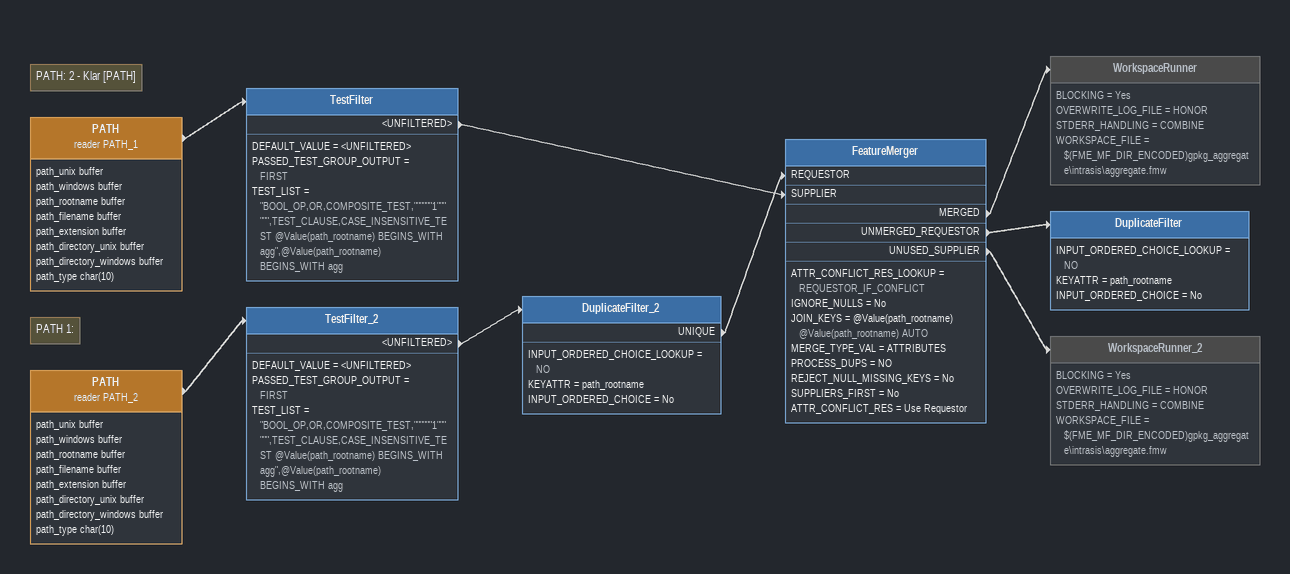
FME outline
Note: PATH 1:
PATH (reader PATH_2)
    attributes: path_unix buffer, path_windows buffer, path_rootname buffer, path_filename buffer, path_extension buffer, path_directory_unix buffer, path_directory_windows buffer, path_type char(10)
    -> TestFilter_2
TestFilter_2
    DEFAULT_VALUE = <UNFILTERED>
    PASSED_TEST_GROUP_OUTPUT = FIRST
    TEST_LIST = "BOOL_OP,OR,COMPOSITE_TEST,""""""1"""""",TEST_CLAUSE,CASE_INSENSITIVE_TEST @Value(path_rootname) BEGINS_WITH agg",@Value(path_rootname) BEGINS_WITH agg
    <UNFILTERED> -> DuplicateFilter_2
DuplicateFilter_2
    INPUT_ORDERED_CHOICE_LOOKUP = NO
    KEYATTR = path_rootname
    INPUT_ORDERED_CHOICE = No
    UNIQUE -> FeatureMerger [REQUESTOR]
Note: PATH: 2 - Klar [PATH]
PATH (reader PATH_1)
    attributes: path_unix buffer, path_windows buffer, path_rootname buffer, path_filename buffer, path_extension buffer, path_directory_unix buffer, path_directory_windows buffer, path_type char(10)
    -> TestFilter
TestFilter
    DEFAULT_VALUE = <UNFILTERED>
    PASSED_TEST_GROUP_OUTPUT = FIRST
    TEST_LIST = "BOOL_OP,OR,COMPOSITE_TEST,""""""1"""""",TEST_CLAUSE,CASE_INSENSITIVE_TEST @Value(path_rootname) BEGINS_WITH agg",@Value(path_rootname) BEGINS_WITH agg
    <UNFILTERED> -> FeatureMerger [SUPPLIER]
FeatureMerger
    ATTR_CONFLICT_RES_LOOKUP = REQUESTOR_IF_CONFLICT
    IGNORE_NULLS = No
    JOIN_KEYS = @Value(path_rootname) @Value(path_rootname) AUTO
    MERGE_TYPE_VAL = ATTRIBUTES
    PROCESS_DUPS = NO
    REJECT_NULL_MISSING_KEYS = No
    SUPPLIERS_FIRST = No
    ATTR_CONFLICT_RES = Use Requestor
    MERGED -> WorkspaceRunner
    UNMERGED_REQUESTOR -> DuplicateFilter
    UNUSED_SUPPLIER -> WorkspaceRunner_2
WorkspaceRunner [off]
    BLOCKING = Yes
    OVERWRITE_LOG_FILE = HONOR
    STDERR_HANDLING = COMBINE
    WORKSPACE_FILE = $(FME_MF_DIR_ENCODED)gpkg_aggregate\intrasis\aggregate.fmw
DuplicateFilter
    INPUT_ORDERED_CHOICE_LOOKUP = NO
    KEYATTR = path_rootname
    INPUT_ORDERED_CHOICE = No
WorkspaceRunner_2 [off]
    BLOCKING = Yes
    OVERWRITE_LOG_FILE = HONOR
    STDERR_HANDLING = COMBINE
    WORKSPACE_FILE = $(FME_MF_DIR_ENCODED)gpkg_aggregate\intrasis\aggregate.fmw
